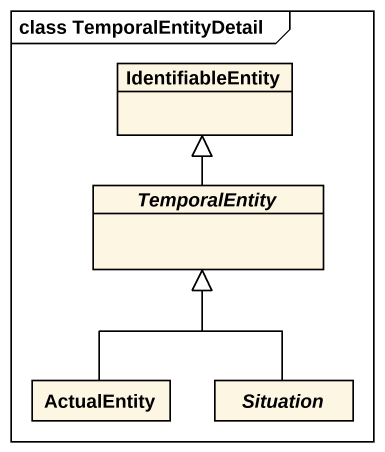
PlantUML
@startuml
mainframe class TemporalEntityDetail
hide circle
hide empty members
class IdentifiableEntity
abstract class TemporalEntity
class ActualEntity
abstract class Situation
TemporalEntity -up-|> IdentifiableEntity
ActualEntity -up-|> TemporalEntity
Situation -up-|> TemporalEntity
@enduml
